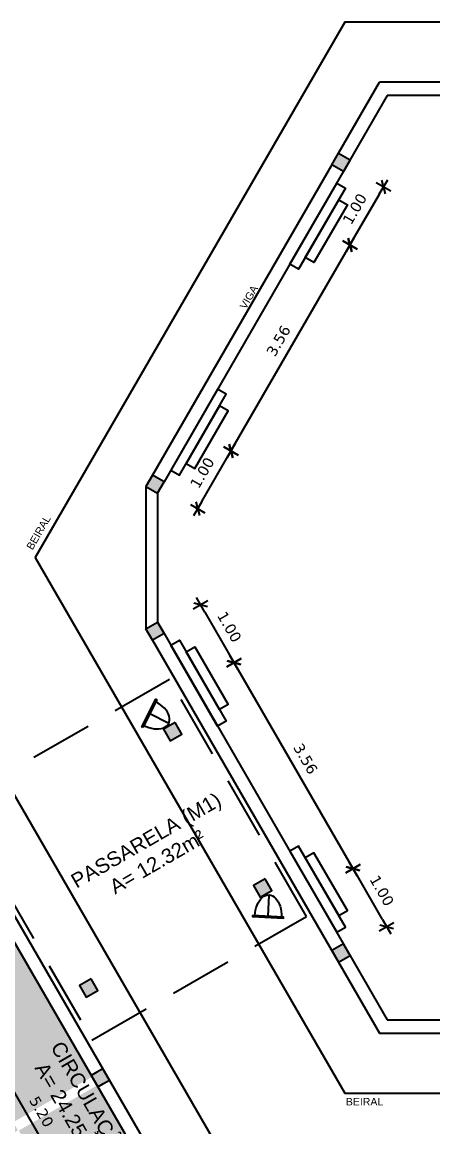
# Model space of a CAD drawing. Extents: x 38 to 175, y -50 to 32.
# Drawn here: x 72.66 to 78.8, y -12.17 to 4.36 of the extents above; entities that cross this region are included whole.
import ezdxf
from ezdxf.enums import TextEntityAlignment as Align

# ---------------------------------------------------------------- set-up
doc = ezdxf.new("R2010")
doc.units = 0
doc.header["$LTSCALE"] = 0.025
doc.header["$MEASUREMENT"] = 0
doc.linetypes.add('HIDDEN', pattern=[9.525, 6.35, -3.175])
doc.linetypes.add('TRACEJADO_G', pattern=[0.375, 0.25, -0.125])
doc.layers.get('0').update_dxf_attribs({"linetype": 'CONTINUOUS'})
doc.layers.get('DEFPOINTS').update_dxf_attribs({"linetype": 'CONTINUOUS'})
for name, color, linetype in [('A-COTAS', 1, 'CONTINUOUS'), ('A-FORRO', 3, 'CONTINUOUS'), ('A-JANEL', 3, 'CONTINUOUS'), ('A-PARED', 5, 'CONTINUOUS'), ('A-PARED-PISOS', 2, 'CONTINUOUS'), ('A-PAREDE', 5, 'CONTINUOUS'), ('A-PILAR', 6, 'CONTINUOUS'), ('A-PISOS-CTEL', 2, 'TRACEJADO_G'), ('A-PISOS-NIVEL', 1, 'CONTINUOUS'), ('A-PROJCOBERTURA', 7, 'HIDDEN'), ('AR-TXT', 1, 'CONTINUOUS'), ('ARQ-CTA-1_100', 1, 'CONTINUOUS'), ('ARQ-HTC', 9, 'CONTINUOUS'), ('ARQ-TXT-1_050', 2, 'CONTINUOUS'), ('EL-LEGENDA', 2, 'CONTINUOUS'), ('TETO', 2, 'CONTINUOUS')]:
    doc.layers.add(name, color=color, linetype=linetype)
doc.styles.add('A16-ESC50', font='arial.ttf', dxfattribs={"height": 0.08})
doc.styles.add('ESC-50-A20', font='arial.ttf', dxfattribs={"height": 0.1})
doc.styles.add('FNDE Texto Cota 0100', font='verdana.ttf', dxfattribs={"height": 0.16})
doc.dimstyles.new('FNDE 1-0100', dxfattribs={"dimscale": 2.5, "dimtxt": 0.16, "dimasz": 0.05, "dimexe": 0.15, "dimexo": 0.15, "dimgap": 0.05, "dimtad": 1, "dimzin": 4, "dimdsep": 46, "dimtxsty": 'FNDE Texto Cota 0100', "dimblk": 'tic', "dimcen": 0.15, "dimdle": 0.15, "dimse1": 1, "dimse2": 1, "dimclrd": 251, "dimclre": 251, "dimclrt": 256, "dimaunit": 1, "dimadec": 3, "dimazin": 0, "dimtfac": 1, "dimtix": 1, "dimtmove": 2, "dimatfit": 3, "dimldrblk": 'tic', "dimfxl": 0.15, "dimtvp": 1, "dimtolj": 1, "dimtzin": 0, "dimarcsym": 0})

# ---------------------------------------------------------------- blocks, each defined once
blk = doc.blocks.new('tic')
at = {"color": 251}
for p, q in [((-1, 0), (1, 0)), ((0, -1), (0, 1))]:
    blk.add_line(p, q, dxfattribs=at)
blk.add_line((-0.6, -0.6), (0.6, 0.6))
blk = doc.blocks.new('*D61')
at = {"layer": 'ARQ-CTA-1_100', "color": 251, "lineweight": -2, "transparency": 16777216}
blk.add_line((75.345, -2.811), (75.72, -2.161), dxfattribs=at)
at = {"layer": 'DEFPOINTS', "color": 0, "transparency": 16777216}
for p in [(75.232, -1.735), (75.783, -2.053), (74.732, -2.601)]:
    blk.add_point(p, dxfattribs=at)
at = {"layer": 'ARQ-CTA-1_100', "color": 251, "lineweight": -2, "transparency": 16777216, "xscale": 0.125, "yscale": 0.125, "zscale": 0.125}
for p, rotation in [((75.783, -2.053), 60.00000000000488), ((75.283, -2.919), 240.0000000000049)]:
    blk.add_blockref('tic', p, dxfattribs=dict(at, rotation=rotation))
at = {"layer": 'ARQ-CTA-1_100', "transparency": 16777216, "insert": (75.352, -2.382), "char_height": 0.16, "attachment_point": 5, "rotation": 60, "style": 'FNDE Texto Cota 0100'}
blk.add_mtext('\\A1;1.00', dxfattribs=at)
blk = doc.blocks.new('*D62')
at = {"layer": 'ARQ-CTA-1_100', "color": 251, "lineweight": -2, "transparency": 16777216}
blk.add_line((75.845, -1.945), (77.5, 0.922), dxfattribs=at)
at = {"layer": 'DEFPOINTS', "color": 0, "transparency": 16777216}
for p in [(77.012, 1.348), (77.562, 1.03), (75.232, -1.735)]:
    blk.add_point(p, dxfattribs=at)
at = {"layer": 'ARQ-CTA-1_100', "color": 251, "lineweight": -2, "transparency": 16777216, "xscale": 0.125, "yscale": 0.125, "zscale": 0.125}
for p, rotation in [((77.562, 1.03), 60.00000000000003), ((75.783, -2.053), 240)]:
    blk.add_blockref('tic', p, dxfattribs=dict(at, rotation=rotation))
at = {"layer": 'ARQ-CTA-1_100', "transparency": 16777216, "insert": (76.492, -0.407), "char_height": 0.16, "attachment_point": 5, "rotation": 60, "style": 'FNDE Texto Cota 0100'}
blk.add_mtext('\\A1;3.56', dxfattribs=at)
blk = doc.blocks.new('*D63')
at = {"layer": 'ARQ-CTA-1_100', "color": 251, "lineweight": -2, "transparency": 16777216}
blk.add_line((77.625, 1.138), (78, 1.788), dxfattribs=at)
at = {"layer": 'DEFPOINTS', "color": 0, "transparency": 16777216}
for p in [(77.512, 2.214), (78.062, 1.896), (77.012, 1.348)]:
    blk.add_point(p, dxfattribs=at)
at = {"layer": 'ARQ-CTA-1_100', "color": 251, "lineweight": -2, "transparency": 16777216, "xscale": 0.125, "yscale": 0.125, "zscale": 0.125}
for p, rotation in [((78.062, 1.896), 59.99999999999355), ((77.562, 1.03), 239.9999999999935)]:
    blk.add_blockref('tic', p, dxfattribs=dict(at, rotation=rotation))
at = {"layer": 'ARQ-CTA-1_100', "transparency": 16777216, "insert": (77.632, 1.567), "char_height": 0.16, "attachment_point": 5, "rotation": 60, "style": 'FNDE Texto Cota 0100'}
blk.add_mtext('\\A1;1.00', dxfattribs=at)
blk = doc.blocks.new('*D67')
at = {"layer": 'ARQ-CTA-1_100', "color": 251, "lineweight": -2, "transparency": 16777216}
blk.add_line((75.389, -4.466), (75.764, -5.116), dxfattribs=at)
at = {"layer": 'DEFPOINTS', "color": 0, "transparency": 16777216}
for p in [(74.732, -4.701), (75.827, -5.224), (75.232, -5.567)]:
    blk.add_point(p, dxfattribs=at)
at = {"layer": 'ARQ-CTA-1_100', "color": 251, "lineweight": -2, "transparency": 16777216, "xscale": 0.125, "yscale": 0.125, "zscale": 0.125}
for p, rotation in [((75.327, -4.358), 119.9999999999861), ((75.827, -5.224), 299.9999999999861)]:
    blk.add_blockref('tic', p, dxfattribs=dict(at, rotation=rotation))
at = {"layer": 'ARQ-CTA-1_100', "transparency": 16777216, "insert": (75.757, -4.687), "char_height": 0.16, "attachment_point": 5, "rotation": 300, "style": 'FNDE Texto Cota 0100'}
blk.add_mtext('\\A1;1.00', dxfattribs=at)
blk = doc.blocks.new('*D68')
at = {"layer": 'ARQ-CTA-1_100', "color": 251, "lineweight": -2, "transparency": 16777216}
blk.add_line((75.889, -5.332), (77.544, -8.198), dxfattribs=at)
at = {"layer": 'DEFPOINTS', "color": 0, "transparency": 16777216}
for p in [(75.232, -5.567), (77.607, -8.307), (77.012, -8.65)]:
    blk.add_point(p, dxfattribs=at)
at = {"layer": 'ARQ-CTA-1_100', "color": 251, "lineweight": -2, "transparency": 16777216, "xscale": 0.125, "yscale": 0.125, "zscale": 0.125}
for p, rotation in [((75.827, -5.224), 120), ((77.607, -8.307), 299.9999999999999)]:
    blk.add_blockref('tic', p, dxfattribs=dict(at, rotation=rotation))
at = {"layer": 'ARQ-CTA-1_100', "transparency": 16777216, "insert": (76.897, -6.661), "char_height": 0.16, "attachment_point": 5, "rotation": 300, "style": 'FNDE Texto Cota 0100'}
blk.add_mtext('\\A1;3.56', dxfattribs=at)
blk = doc.blocks.new('*D69')
at = {"layer": 'ARQ-CTA-1_100', "color": 251, "lineweight": -2, "transparency": 16777216}
blk.add_line((77.669, -8.415), (78.044, -9.064), dxfattribs=at)
at = {"layer": 'DEFPOINTS', "color": 0, "transparency": 16777216}
for p in [(77.012, -8.65), (78.107, -9.173), (77.512, -9.516)]:
    blk.add_point(p, dxfattribs=at)
at = {"layer": 'ARQ-CTA-1_100', "color": 251, "lineweight": -2, "transparency": 16777216, "xscale": 0.125, "yscale": 0.125, "zscale": 0.125}
for p, rotation in [((77.607, -8.307), 119.9999999999531), ((78.107, -9.173), 299.9999999999531)]:
    blk.add_blockref('tic', p, dxfattribs=dict(at, rotation=rotation))
at = {"layer": 'ARQ-CTA-1_100', "transparency": 16777216, "insert": (78.037, -8.635), "char_height": 0.16, "attachment_point": 5, "rotation": 300, "style": 'FNDE Texto Cota 0100'}
blk.add_mtext('\\A1;1.00', dxfattribs=at)
blk = doc.blocks.new('*D106')
at = {"layer": 'ARQ-CTA-1_100', "color": 251, "lineweight": -2, "transparency": 16777216}
blk.add_line((71.531, -9.903), (74.006, -14.19), dxfattribs=at)
at = {"layer": 'DEFPOINTS', "color": 0, "transparency": 16777216}
for p in [(71.272, -9.909), (74.069, -14.299), (73.872, -14.412)]:
    blk.add_point(p, dxfattribs=at)
at = {"layer": 'ARQ-CTA-1_100', "color": 251, "lineweight": -2, "transparency": 16777216, "xscale": 0.125, "yscale": 0.125, "zscale": 0.125}
for p, rotation in [((71.469, -9.795), 120.0000000000175), ((74.069, -14.299), 300.0000000000175)]:
    blk.add_blockref('tic', p, dxfattribs=dict(at, rotation=rotation))
at = {"layer": 'ARQ-CTA-1_100', "transparency": 16777216, "insert": (72.949, -11.943), "char_height": 0.16, "attachment_point": 5, "rotation": 300, "style": 'FNDE Texto Cota 0100'}
blk.add_mtext('\\A1;5.20', dxfattribs=at)
blk = doc.blocks.new('refl150')
at = {"color": 3}
blk.add_line((0.292, 0), (0, 0), dxfattribs=at)
blk.add_lwpolyline([(0.292, -0.211), (0.307, -0.211), (0.307, 0.211), (0.292, 0.211)], close=True, dxfattribs=at)
at = {"color": 3, "extrusion": (0, 0, -1)}
blk.add_ellipse((0.292, 0), major_axis=(0.292, 0.005), ratio=0.621381, start_param=1.581258, end_param=4.722851, dxfattribs=at)
at = {"color": 2, "style": 'A16-ESC50'}
blk.add_attdef('IT1', text='', height=0.08, dxfattribs=at).set_placement((0.503, 0.141), align=Align.MIDDLE_CENTER)

msp = doc.modelspace()

# ---------------------------------------------------------------- hatches: boundary and pattern name
at = {"layer": 'A-COTAS'}
h = msp.add_hatch(color=256, dxfattribs=at)
h.set_gradient(color1=(173, 173, 173), color2=(173, 173, 173))
h.paths.add_polyline_path([(89.575, -4.751), (89.46, -4.751), (89.439, -4.788), (89.575, -4.867)])
h.paths.add_polyline_path([(89.691, -4.751), (89.575, -4.751), (89.575, -4.867), (89.612, -4.888)])
h.paths.add_polyline_path([(89.575, -4.636), (89.575, -4.751), (89.691, -4.751), (89.712, -4.715)])
h.paths.add_polyline_path([(89.575, -4.636), (89.539, -4.615), (89.46, -4.751), (89.575, -4.751)])
h.paths.add_polyline_path([(89.691, -2.551), (89.575, -2.551), (89.575, -2.667), (89.712, -2.588)])
h.paths.add_polyline_path([(89.612, -2.415), (89.575, -2.436), (89.575, -2.551), (89.691, -2.551)])
h.paths.add_polyline_path([(89.575, -2.436), (89.439, -2.515), (89.46, -2.551), (89.575, -2.551)])
h.paths.add_polyline_path([(89.575, -2.551), (89.46, -2.551), (89.539, -2.688), (89.575, -2.667)])
h.paths.add_polyline_path([(86.932, 2.227), (86.911, 2.264), (86.796, 2.264), (86.796, 2.148)])
h.paths.add_polyline_path([(86.832, 2.4), (86.796, 2.379), (86.796, 2.264), (86.911, 2.264)])
h.paths.add_polyline_path([(86.796, 2.379), (86.659, 2.3), (86.68, 2.264), (86.796, 2.264)])
h.paths.add_polyline_path([(86.796, 2.264), (86.68, 2.264), (86.759, 2.127), (86.796, 2.148)])
h.paths.add_polyline_path([(84.99, 3.364), (84.89, 3.364), (84.89, 3.264), (84.99, 3.264)])
h.paths.add_polyline_path([(84.89, 3.364), (84.79, 3.364), (84.79, 3.264), (84.89, 3.264)])
h.paths.add_polyline_path([(84.89, 3.464), (84.79, 3.464), (84.79, 3.364), (84.89, 3.364)])
h.paths.add_polyline_path([(84.99, 3.464), (84.89, 3.464), (84.89, 3.364), (84.99, 3.364)])
h.paths.add_polyline_path([(79.431, 3.364), (79.331, 3.364), (79.331, 3.264), (79.431, 3.264)])
h.paths.add_polyline_path([(79.431, 3.464), (79.331, 3.464), (79.331, 3.364), (79.431, 3.364)])
h.paths.add_polyline_path([(79.331, 3.464), (79.231, 3.464), (79.231, 3.364), (79.331, 3.364)])
h.paths.add_polyline_path([(79.331, 3.364), (79.231, 3.364), (79.231, 3.264), (79.331, 3.264)])
h.paths.add_polyline_path([(77.541, 2.264), (77.425, 2.264), (77.425, 2.148), (77.462, 2.127)])
h.paths.add_polyline_path([(77.425, 2.379), (77.425, 2.264), (77.541, 2.264), (77.562, 2.3)])
h.paths.add_polyline_path([(77.425, 2.379), (77.389, 2.4), (77.31, 2.264), (77.425, 2.264)])
h.paths.add_polyline_path([(77.425, 2.264), (77.31, 2.264), (77.289, 2.227), (77.425, 2.148)])
h.paths.add_polyline_path([(74.761, -2.551), (74.646, -2.551), (74.646, -2.667), (74.682, -2.688)])
h.paths.add_polyline_path([(74.782, -2.515), (74.646, -2.436), (74.646, -2.551), (74.761, -2.551)])
h.paths.add_polyline_path([(74.646, -2.436), (74.609, -2.415), (74.53, -2.551), (74.646, -2.551)])
h.paths.add_polyline_path([(74.646, -2.551), (74.53, -2.551), (74.509, -2.588), (74.646, -2.667)])
h.paths.add_polyline_path([(74.761, -4.751), (74.646, -4.751), (74.646, -4.867), (74.782, -4.788)])
h.paths.add_polyline_path([(74.682, -4.615), (74.646, -4.636), (74.646, -4.751), (74.761, -4.751)])
h.paths.add_polyline_path([(74.646, -4.636), (74.509, -4.715), (74.53, -4.751), (74.646, -4.751)])
h.paths.add_polyline_path([(74.646, -4.751), (74.53, -4.751), (74.609, -4.888), (74.646, -4.867)])
h = msp.add_hatch(color=253, dxfattribs=at)
h.dxf.hatch_style = 1
h.paths.add_polyline_path([(74.945, -6.118), (74.772, -6.218), (74.872, -6.392), (75.045, -6.292)])
h = msp.add_hatch(color=253, dxfattribs=at)
h.dxf.hatch_style = 1
h.paths.add_polyline_path([(76.294, -8.458), (76.12, -8.558), (76.22, -8.731), (76.394, -8.631)])
h = msp.add_hatch(color=256, dxfattribs=at)
h.set_gradient(color1=(173, 173, 173), color2=(173, 173, 173))
h.paths.add_polyline_path([(77.462, -9.429), (77.375, -9.479), (77.475, -9.653), (77.562, -9.603)])
h.paths.add_polyline_path([(77.375, -9.479), (77.289, -9.529), (77.389, -9.703), (77.475, -9.653)])
h.paths.add_polyline_path([(79.431, -10.566), (79.231, -10.566), (79.231, -10.666), (79.431, -10.666)])
h = msp.add_hatch(color=253, dxfattribs=at)
h.dxf.hatch_style = 1
h.paths.add_polyline_path([(73.691, -9.956), (73.518, -10.056), (73.618, -10.229), (73.791, -10.129)])
at = {"layer": 'A-PARED'}
h = msp.add_hatch(color=256, dxfattribs=at)
h.set_gradient(color1=(173, 173, 173), color2=(173, 173, 173))
h.paths.add_polyline_path([(71.446, -18.89), (71.409, -18.825), (71.371, -18.76), (71.198, -18.86), (71.025, -18.96), (71.062, -19.025), (71.1, -19.09), (71.273, -18.99)])
h.paths.add_polyline_path([(75.196, -16.725), (75.164, -16.669), (75.131, -16.612), (74.958, -16.712), (74.785, -16.812), (74.817, -16.869), (74.85, -16.925), (75.023, -16.825)])
h.paths.add_polyline_path([(72.596, -12.222), (72.564, -12.165), (72.531, -12.109), (72.358, -12.209), (72.185, -12.309), (72.217, -12.365), (72.25, -12.422), (72.423, -12.322)])
h.paths.add_polyline_path([(68.846, -14.387), (68.814, -14.33), (68.781, -14.274), (68.608, -14.374), (68.435, -14.474), (68.467, -14.53), (68.5, -14.587), (68.673, -14.487)])
h.paths.add_polyline_path([(69.585, -7.806), (69.617, -7.862), (69.65, -7.918), (69.823, -7.818), (69.996, -7.718), (69.964, -7.662), (69.931, -7.606), (69.758, -7.706)])
h.paths.add_polyline_path([(76.547, -15.945), (76.497, -15.858), (76.447, -15.772), (76.361, -15.822), (76.274, -15.872), (76.324, -15.958), (76.374, -16.045), (76.461, -15.995)])
h.paths.add_polyline_path([(73.965, -11.472), (73.915, -11.385), (73.865, -11.299), (73.778, -11.349), (73.691, -11.399), (73.741, -11.485), (73.791, -11.572), (73.878, -11.522)])
h.paths.add_polyline_path([(71.365, -6.969), (71.315, -6.882), (71.265, -6.795), (71.178, -6.845), (71.091, -6.895), (71.141, -6.982), (71.191, -7.069), (71.278, -7.019)])
h.paths.add_polyline_path([(66.246, -9.883), (66.214, -9.827), (66.181, -9.771), (66.008, -9.871), (65.835, -9.971), (65.867, -10.027), (65.9, -10.083), (66.073, -9.983)])
h.paths.add_polyline_path([(68.509, -2.422), (68.559, -2.509), (68.609, -2.596), (68.696, -2.546), (68.782, -2.496), (68.732, -2.409), (68.682, -2.322), (68.596, -2.372)])
h.paths.add_polyline_path([(66.985, -3.302), (67.017, -3.359), (67.05, -3.415), (67.223, -3.315), (67.396, -3.215), (67.364, -3.159), (67.331, -3.102), (67.158, -3.202)])
h.paths.add_polyline_path([(63.235, -5.467), (63.267, -5.524), (63.3, -5.58), (63.473, -5.48), (63.646, -5.38), (63.614, -5.324), (63.581, -5.267), (63.408, -5.367)])
at = {"layer": 'ARQ-HTC'}
h = msp.add_hatch(dxfattribs=at)
h.set_pattern_fill('AR-CONC', color=256, scale=0.1, style=2)
h.set_pattern_definition([(50, (0, 0), (0.71726, -0.062752), [0.075, -0.825]), (355, (0, 0), (-0.138751, 0.752192), [0.06, -0.66]), (100.4514, (0.0598, -0.0052), (0.578509, 0.68944), [0.06374, -0.701142]), (46.1842, (0, 0.2), (1.067241, -0.165519), [0.1125, -1.2375]), (96.6356, (0.0889, 0.1862), (0.934662, 0.974119), [0.09561, -1.051714]), (351.1842, (0, 0.2), (0.934662, 0.974119), [0.09, -0.99]), (21, (0.1, 0.15), (0.596907, -0.402619), [0.075, -0.825]), (326, (0.1, 0.15), (0.243315, 0.72515), [0.06, -0.66]), (71.4514, (0.14974, 0.11645), (0.8402224, 0.322531), [0.06374, -0.701142]), (37.5, (0, 0), (0.01215986, 0.33289385), [0, -0.652, 0, -0.67, 0, -0.6625]), (7.5, (0, 0), (0.2630695, 0.3944117), [0, -0.382, 0, -0.637, 0, -0.2525]), (327.5, (-0.223, 0), (0.5338224, -0.0225549), [0, -0.25, 0, -0.78, 0, -1.035]), (317.5, (-0.323, 0), (0.5831862, 0.100105), [0, -0.325, 0, -0.518, 0, -0.735])])
h.paths.add_polyline_path([(71.151, -18.899), (75.005, -16.674), (73.38, -13.859), (69.526, -16.084)])
h.paths.add_polyline_path([(75.135, -16.599), (72.61, -12.225), (73.779, -11.55), (76.304, -15.924)])
h.paths.add_polyline_path([(69.451, -15.954), (73.305, -13.729), (72.48, -12.3), (68.626, -14.525)])
h.paths.add_polyline_path([(72.535, -12.095), (70.01, -7.722), (71.179, -7.047), (73.704, -11.42)])
h.paths.add_polyline_path([(68.551, -14.395), (72.405, -12.17), (70.68, -9.183), (69.121, -10.083), (68.321, -8.697), (66.026, -10.022)])
h.paths.add_polyline_path([(69.176, -9.878), (70.605, -9.053), (69.88, -7.797), (68.451, -8.622)])
h.paths.add_polyline_path([(68.376, -8.492), (69.805, -7.667), (69.08, -6.411), (67.651, -7.236)])
h.paths.add_polyline_path([(65.951, -9.892), (68.246, -8.567), (67.221, -6.792), (64.926, -8.117)])
h.paths.add_polyline_path([(70.01, -7.722), (67.41, -3.219), (68.579, -2.544), (71.179, -7.047)])
h.paths.add_polyline_path([(67.276, -6.587), (67.576, -7.106), (69.005, -6.281), (67.28, -3.294), (63.426, -5.519), (64.851, -7.987)])

# ---------------------------------------------------------------- linework, layer by layer
at = {"layer": 'A-FORRO'}
for p, q in [((77.389, 2.4), (78.003, 3.464)), ((86.218, 3.464), (78.003, 3.464)), ((78.118, 3.264), (74.782, -2.515)), ((86.103, 3.264), (78.118, 3.264)), ((77.289, 2.227), (74.609, -2.415)), ((68.677, -2.314), (76.552, -15.954)), ((68.579, -2.544), (76.304, -15.924)), ((74.509, -2.588), (74.509, -4.715)), ((74.682, -2.688), (74.682, -4.615)), ((74.782, -4.788), (78.118, -10.566)), ((74.609, -4.888), (78.003, -10.766)), ((78.118, -10.566), (86.103, -10.566)), ((78.003, -10.766), (86.218, -10.766))]:
    msp.add_line(p, q, dxfattribs=at)
at = {"layer": 'A-JANEL', "color": 71}
msp.add_arc((73.642, -4.993), 0.01, 180, 210, dxfattribs=at)
at = {"layer": 'A-PARED'}
for points in [[(77.562, 2.3), (77.462, 2.127), (77.289, 2.227), (77.389, 2.4)], [(74.682, -2.688), (74.782, -2.515), (74.609, -2.415), (74.509, -2.588)], [(74.682, -4.615), (74.782, -4.788), (74.609, -4.888), (74.509, -4.715)], [(77.562, -9.603), (77.462, -9.429), (77.289, -9.529), (77.389, -9.703)]]:
    msp.add_lwpolyline(points, close=True, dxfattribs=at)
at = {"layer": 'A-PARED', "elevation": -10.179}
msp.add_lwpolyline([(73.965, -11.472), (73.915, -11.385), (73.865, -11.299), (73.778, -11.349), (73.691, -11.399), (73.741, -11.485), (73.791, -11.572), (73.878, -11.522), (73.965, -11.472)], close=True, dxfattribs=at)
at = {"layer": 'A-PARED-PISOS'}
msp.add_lwpolyline([(61.992, -5.134), (69.007, -1.084), (77.782, -16.283), (70.767, -20.333)], close=True, dxfattribs=at)
at = {"layer": 'A-PAREDE'}
for points in [[(74.945, -6.118), (74.772, -6.218), (74.872, -6.392), (75.045, -6.292)], [(76.294, -8.458), (76.12, -8.558), (76.22, -8.731), (76.394, -8.631)], [(73.691, -9.956), (73.518, -10.056), (73.618, -10.229), (73.791, -10.129)]]:
    msp.add_lwpolyline(points, close=True, dxfattribs=at)
at = {"layer": 'A-PILAR'}
for points in [[(74.682, -2.688), (74.782, -2.515), (74.609, -2.415), (74.509, -2.588)], [(74.682, -4.615), (74.782, -4.788), (74.609, -4.888), (74.509, -4.715)], [(77.562, -9.603), (77.462, -9.429), (77.289, -9.529), (77.389, -9.703)]]:
    msp.add_lwpolyline(points, close=True, dxfattribs=at)
at = {"layer": 'A-PISOS-CTEL', "color": 1, "linetype": 'TRACEJADO_G', "ltscale": 150}
msp.add_lwpolyline([(73.704, -10.871), (76.91, -9.023), (74.863, -5.474), (71.657, -7.322), (73.704, -10.871)], dxfattribs=at)
at = {"layer": 'A-PISOS-NIVEL', "color": 2}
msp.add_lwpolyline([(86.738, 4.364), (77.483, 4.364), (72.856, -3.651), (77.483, -11.666), (86.738, -11.666), (91.365, -3.651)], close=True, dxfattribs=at)
at = {"layer": 'A-PROJCOBERTURA', "ltscale": 7.5}
msp.add_arc((73.642, -4.993), 0.01, 180, 210, dxfattribs=at)
at = {"layer": 'TETO'}
for points in [[(77.362, 1.954), (77.492, 1.879), (76.792, 0.666), (76.662, 0.741)], [(77.392, 1.706), (77.522, 1.631), (77.022, 0.765), (76.892, 0.84)], [(74.882, -2.341), (75.012, -2.416), (75.712, -1.204), (75.582, -1.129)], [(75.112, -2.243), (75.242, -2.318), (75.742, -1.452), (75.612, -1.377)], [(74.882, -4.961), (75.012, -4.886), (75.712, -6.098), (75.582, -6.173)], [(75.112, -5.059), (75.242, -4.984), (75.742, -5.85), (75.612, -5.925)], [(77.362, -9.256), (77.492, -9.181), (76.792, -7.969), (76.662, -8.044)], [(77.392, -9.008), (77.522, -8.933), (77.022, -8.067), (76.892, -8.142)]]:
    msp.add_lwpolyline(points, close=True, dxfattribs=at)

# ---------------------------------------------------------------- block references
at = {"layer": 'EL-LEGENDA', "yscale": 1.094369196061953, "zscale": 1.094369196061953}
for p, xscale, rotation in [((74.852, -6.129), -1.094369196061953, 333.187084424152), ((76.354, -8.7), 1.094369196061953, 266.8129155758978)]:
    msp.add_blockref('refl150', p, dxfattribs=dict(at, xscale=xscale, rotation=rotation))

# ---------------------------------------------------------------- texts
at = {"layer": 'AR-TXT', "style": 'ESC-50-A20'}
for s, rotation, p in [('VIGA', 60.0461, (76.004, 0.056)), ('BEIRAL', 60.0461, (72.814, -3.545)), ('BEIRAL', 0.0278, (77.499, -11.85))]:
    msp.add_text(s, height=0.1125, rotation=rotation, dxfattribs=at).set_placement(p)
at = {"layer": 'ARQ-TXT-1_050', "color": 251, "char_height": 0.21845, "attachment_point": 1, "style": 'ESC-50-A20'}
for s, insert, rotation in [('\\pi0.48506;PASSARELA (M1)     \\P\\pi0.94074;A= 12.32m²', (72.943, -8.66), 30), ('\\pi0.74523;CIRCULAÇÃO     \\P\\pi0.89835;A= 24.25 m²', (72.895, -10.218), 300)]:
    msp.add_mtext_dynamic_manual_height_columns(s, width=3.27851, gutter_width=1, heights=[0], dxfattribs=dict(at, insert=insert, rotation=rotation))

# ---------------------------------------------------------------- dimensions: what is measured, and where the dimension line sits
at = {"layer": 'ARQ-CTA-1_100'}
for p1, p2, distance, picture, middle in [((77.012, 1.348), (77.512, 2.214), -0.636, '*D63', (77.632, 1.567)), ((75.232, -1.735), (77.012, 1.348), -0.636, '*D62', (76.492, -0.407)), ((74.732, -2.601), (75.232, -1.735), -0.636, '*D61', (75.352, -2.382)), ((74.732, -4.701), (75.232, -5.567), 0.687, '*D67', (75.757, -4.687)), ((75.232, -5.567), (77.012, -8.65), 0.687, '*D68', (76.897, -6.661)), ((77.012, -8.65), (77.512, -9.516), 0.687, '*D69', (78.037, -8.635)), ((71.272, -9.909), (73.872, -14.412), 0.227, '*D106', (72.949, -11.943))]:
    dim = msp.add_aligned_dim(p1=p1, p2=p2, distance=distance, dimstyle='FNDE 1-0100', dxfattribs=at)
    dim.commit()
    dim.dimension.update_dxf_attribs({"geometry": picture, "text_midpoint": middle})

doc.saveas('drawing.dxf')
